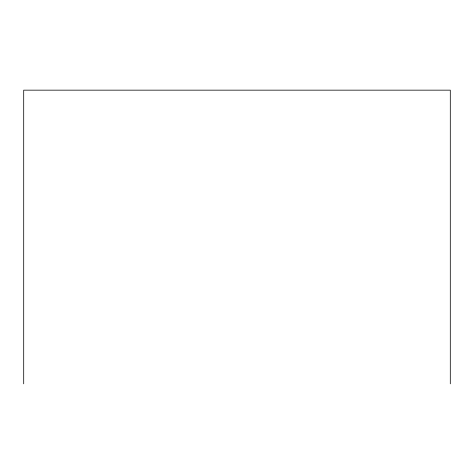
<?xml version="1.0" encoding="UTF-8"?>
<svg xmlns="http://www.w3.org/2000/svg" width="474" height="474" viewBox="0 0 474 474"><rect width="100%" height="100%" fill="white"/><g stroke="black" fill="none" stroke-linecap="round" stroke-linejoin="round"><path stroke-width="0.71" d="M450.3 383.839L450.3 90.161L23.7 90.161L23.7 383.839"/></g></svg>
